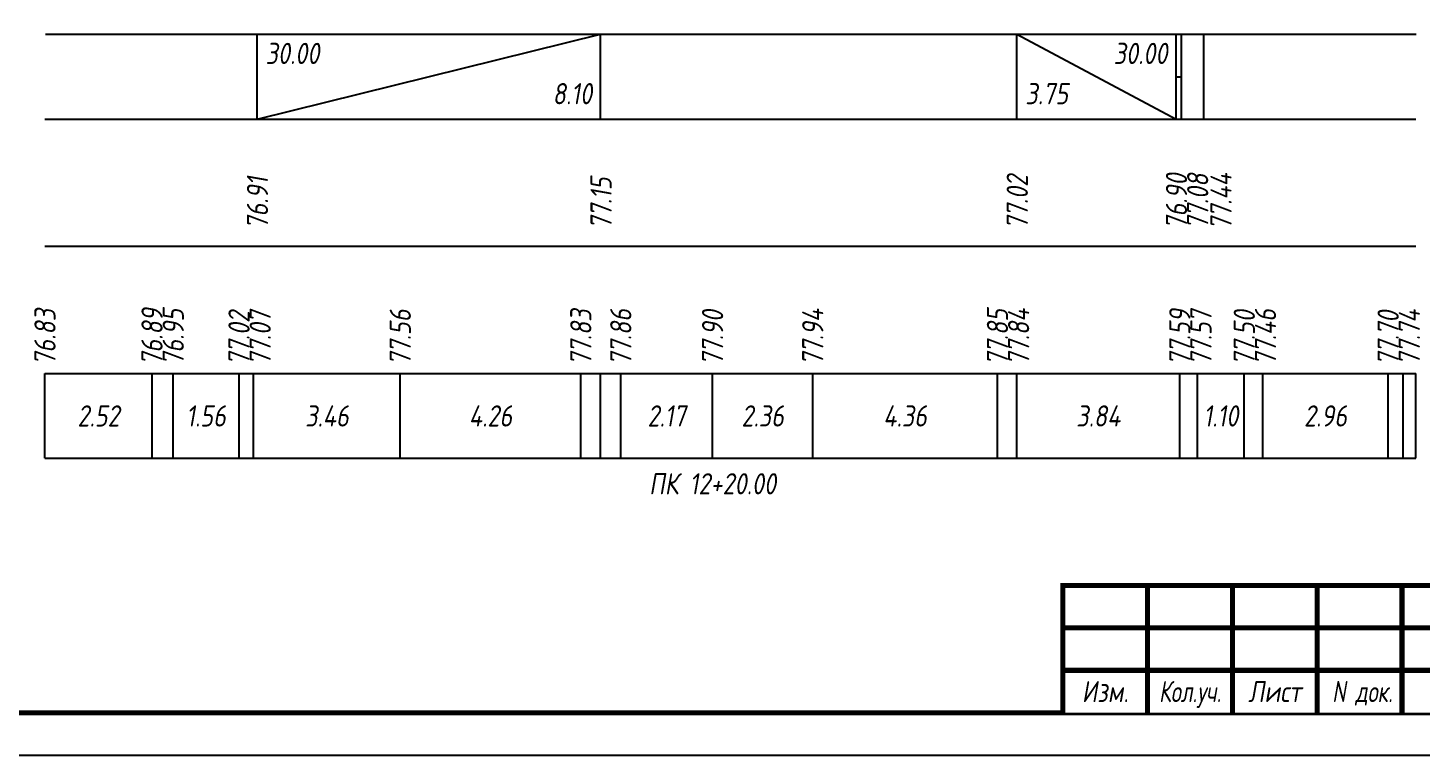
# Model space of a CAD drawing. Extents: x -717 to 1451, y -133302 to 233.
# Drawn here: x 77.9 to 242.2, y -19098.4 to -19012.7 of the extents above; entities that cross this region are included whole.
import ezdxf
from ezdxf.enums import TextEntityAlignment as Align

# ---------------------------------------------------------------- set-up
doc = ezdxf.new("R2010")
doc.units = 0
for name, color, linetype in [('Зарамочное оформление', 7, 'Continuous'), ('Код_510', 7, 'Continuous'), ('Код_516', 1, 'Continuous'), ('Подписи поперечников', 7, 'Continuous'), ('Таблица', 7, 'Continuous')]:
    doc.layers.add(name, color=color, linetype=linetype)
doc.styles.add('М', font='romand.shx', dxfattribs={"width": 0.8, "oblique": 10, "height": 2.5})

# ---------------------------------------------------------------- blocks, each defined once
blk = doc.blocks.new('Штамп')
at = {"linetype": 'Continuous'}
blk.add_wipeout([(199.95, -411.25), (384.95, -411.25), (384.95, -426.25), (199.95, -426.25)], dxfattribs=at).dxf.layer = 'Зарамочное оформление'
at = {"layer": 'Зарамочное оформление', "linetype": 'Continuous', "lineweight": -3, "const_width": 0.6, "flags": 128}
for points in [[(199.95, -426.25), (199.95, -411.25), (384.95, -411.25)], [(209.95, -411.25), (209.95, -426.25)], [(219.95, -411.25), (219.95, -426.25)], [(229.95, -411.25), (229.95, -426.25)], [(239.95, -411.25), (239.95, -426.25)], [(199.95, -416.25), (264.95, -416.25)], [(199.95, -421.25), (264.95, -421.25)]]:
    blk.add_lwpolyline(points, dxfattribs=at)
at = {"layer": 'Зарамочное оформление', "linetype": 'Continuous', "style": 'М', "oblique": 10}
for s, width, p in [('Изм.', 0.8, (204.95, -423.75)), ('Кол.уч.', 0.7, (214.95, -423.75)), ('Лист', 0.8, (224.95, -423.75)), ('N док.', 0.7, (235.28, -423.75))]:
    blk.add_text(s, height=2.5, dxfattribs=dict(at, width=width)).set_placement(p, align=Align.MIDDLE_CENTER)
blk = doc.blocks.new('шифр')
blk.add_blockref('Штамп', (0, -18727))

msp = doc.modelspace()

# ---------------------------------------------------------------- linework, layer by layer
at = {"flags": 128}
msp.add_lwpolyline([(-30.054, -19098.421), (389.946, -19098.421), (389.946, -18801.421), (-30.054, -18801.421)], close=True, dxfattribs=at)
at = {"const_width": 0.6, "flags": 128}
msp.add_lwpolyline([(-10.054, -19093.421), (384.946, -19093.421), (384.946, -18806.421), (-10.054, -18806.421)], close=True, dxfattribs=at)
at = {"layer": 'Код_510'}
for p, q in [((79.946, -19063.421), (79.946, -19053.421)), ((92.568, -19063.421), (92.568, -19053.421)), ((95.045, -19063.421), (95.045, -19053.421)), ((102.826, -19063.421), (102.826, -19053.421)), ((104.543, -19063.421), (104.543, -19053.421)), ((121.838, -19063.421), (121.838, -19053.421)), ((143.125, -19063.421), (143.125, -19053.421)), ((145.457, -19063.421), (145.457, -19053.421)), ((147.838, -19063.421), (147.838, -19053.421)), ((158.663, -19063.421), (158.663, -19053.421)), ((170.47, -19063.421), (170.47, -19053.421)), ((192.249, -19063.421), (192.249, -19053.421)), ((194.533, -19063.421), (194.533, -19053.421)), ((213.75, -19063.421), (213.75, -19053.421)), ((215.829, -19063.421), (215.829, -19053.421)), ((221.353, -19063.421), (221.353, -19053.421)), ((223.538, -19063.421), (223.538, -19053.421)), ((238.316, -19063.421), (238.316, -19053.421)), ((240.069, -19063.421), (240.069, -19053.421)), ((241.572, -19063.421), (241.572, -19053.421))]:
    msp.add_line(p, q, dxfattribs=at)
at = {"layer": 'Код_516'}
for p, q in [((104.946, -19023.421), (104.946, -19013.421)), ((104.946, -19023.421), (145.457, -19013.421)), ((145.457, -19023.421), (145.457, -19013.421)), ((194.533, -19023.421), (194.533, -19013.421)), ((194.533, -19013.421), (213.305, -19023.421)), ((213.305, -19023.421), (213.305, -19013.421)), ((213.305, -19023.421), (213.305, -19013.421)), ((213.938, -19023.421), (213.938, -19013.421)), ((216.572, -19023.421), (216.572, -19013.421)), ((213.305, -19018.421), (213.938, -19018.421))]:
    msp.add_line(p, q, dxfattribs=at)
at = {"layer": 'Таблица'}
for p, q in [((80, -19013.421), (241.627, -19013.421)), ((79.946, -19023.421), (241.572, -19023.421)), ((79.946, -19038.421), (241.572, -19038.421)), ((79.946, -19053.421), (241.572, -19053.421)), ((79.946, -19063.421), (241.572, -19063.421))]:
    msp.add_line(p, q, dxfattribs=at)

# ---------------------------------------------------------------- texts
at = {"layer": 'Код_510', "style": 'М', "oblique": 10, "width": 0.8}
for s, p in [('76.83', (79.946, -19052.421)), ('76.89', (92.568, -19052.421)), ('76.95', (95.068, -19052.421)), ('77.02', (102.826, -19052.421)), ('77.07', (105.326, -19052.421)), ('77.56', (121.838, -19052.421)), ('77.83', (143.125, -19052.421)), ('77.86', (147.838, -19052.421)), ('77.90', (158.663, -19052.421)), ('77.94', (170.47, -19052.421)), ('77.85', (192.249, -19052.421)), ('77.84', (194.749, -19052.421)), ('77.59', (213.75, -19052.421)), ('77.57', (216.25, -19052.421)), ('77.50', (221.353, -19052.421)), ('77.46', (223.853, -19052.421)), ('77.70', (238.316, -19052.421)), ('77.74', (240.816, -19052.421))]:
    msp.add_text(s, height=2.5, rotation=90, dxfattribs=at).set_placement(p, align=Align.MIDDLE_LEFT)
for s, p in [('2.52', (86.257, -19058.421)), ('1.56', (98.936, -19058.421)), ('3.46', (113.19, -19058.421)), ('4.26', (132.481, -19058.421)), ('2.17', (153.251, -19058.421)), ('2.36', (164.566, -19058.421)), ('4.36', (181.359, -19058.421)), ('3.84', (204.141, -19058.421)), ('1.10', (218.591, -19058.421)), ('2.96', (230.927, -19058.421))]:
    msp.add_text(s, height=2.5, dxfattribs=at).set_placement(p, align=Align.MIDDLE_CENTER)
at = {"layer": 'Код_516', "style": 'М', "oblique": 10, "width": 0.8}
msp.add_text('30.00', height=2.5, dxfattribs=at).set_placement((105.946, -19014.421), align=Align.TOP_LEFT)
msp.add_text('30.00', height=2.5, dxfattribs=at).set_placement((212.305, -19014.421), align=Align.TOP_RIGHT)
msp.add_text('8.10', height=2.5, dxfattribs=at).set_placement((144.457, -19022.421), align=Align.BOTTOM_RIGHT)
msp.add_text('3.75', height=2.5, dxfattribs=at).set_placement((195.533, -19022.421), align=Align.BOTTOM_LEFT)
for s, p in [('77.08', (215.859, -19036.371)), ('76.91', (105, -19036.371)), ('77.15', (145.511, -19036.371)), ('77.02', (194.587, -19036.371)), ('76.90', (213.359, -19036.371)), ('77.44', (218.609, -19036.453))]:
    msp.add_text(s, height=2.5, rotation=90, dxfattribs=at).set_placement(p, align=Align.MIDDLE_LEFT)
at = {"layer": 'Подписи поперечников', "style": 'М', "oblique": 10, "width": 0.8}
msp.add_text('ПК 12+20.00', height=2.5, dxfattribs=at).set_placement((158.663, -19068.421), align=Align.BOTTOM_CENTER)

# ---------------------------------------------------------------- next in the draw order: block references
msp.add_blockref('шифр', (0, 59.829))

doc.saveas('drawing.dxf')
